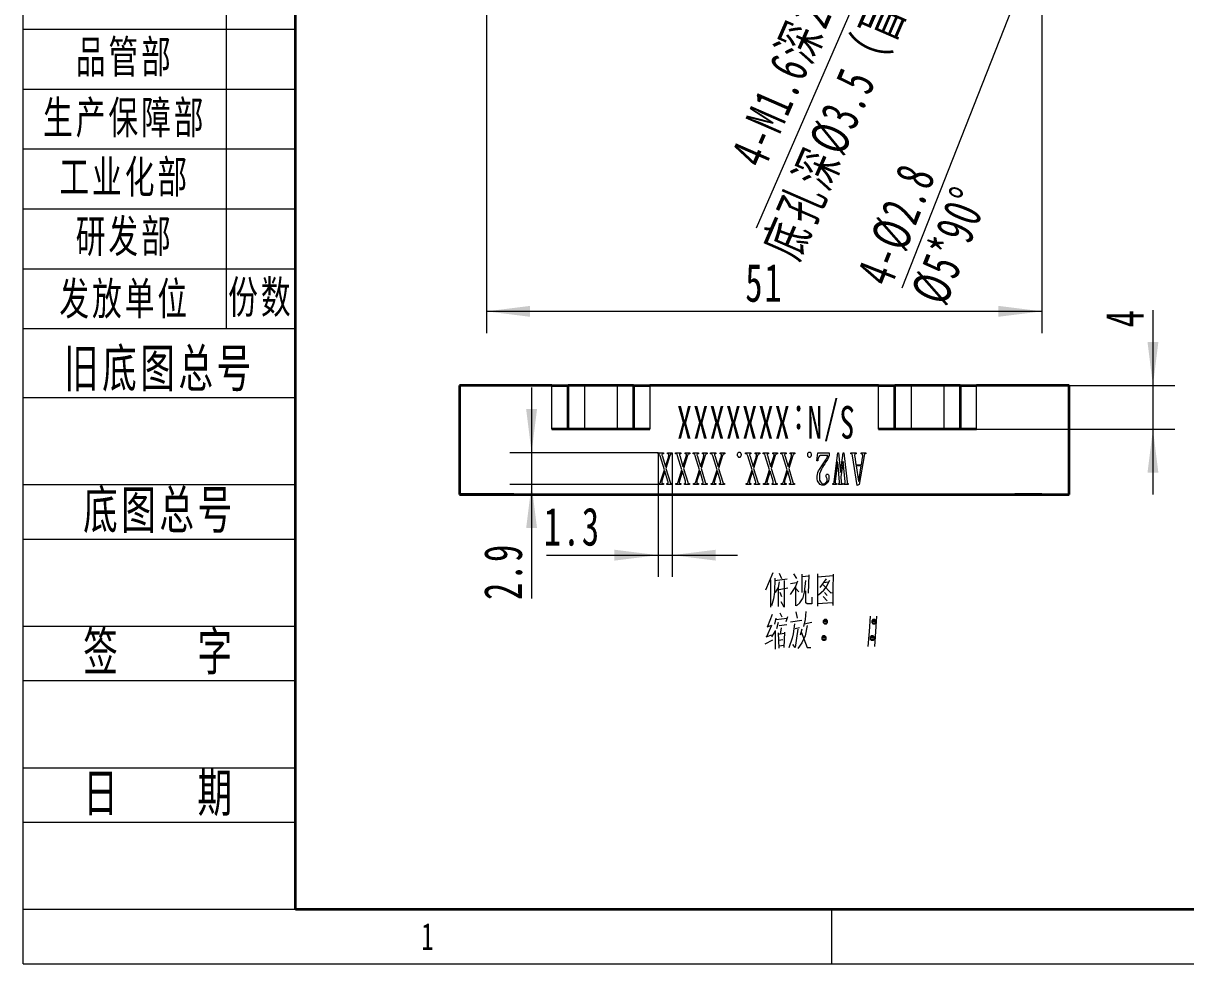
# Model space of a CAD drawing. Header units: millimetres. Extents: x -149 to 251, y -105 to 142.
# Drawn here: x -148.5 to -41.7, y -105 to -18.6 of the extents above; entities that cross this region are included whole.
import ezdxf
from ezdxf.enums import TextEntityAlignment as Align

# ---------------------------------------------------------------- set-up
doc = ezdxf.new("R2010")
doc.units = ezdxf.units.MM
doc.layers.get('0').update_dxf_attribs({"color": 255, "lineweight": 35})
for name, color, linetype, lineweight in [('尺寸线层', 3, 'Continuous', 18), ('文本层', 3, 'Continuous', 18), ('粗实线层', 255, 'Continuous', 35), ('细实线层', 3, 'Continuous', 18)]:
    doc.layers.add(name, color=color, linetype=linetype, lineweight=lineweight)
doc.styles.add('标准', font='', dxfattribs={"width": 0.667})
doc.styles.get('标准').set_extended_font_data('宋体')
doc.dimstyles.new('标准', dxfattribs={"dimtxt": 3.5, "dimasz": 4, "dimexe": 2, "dimexo": 0, "dimgap": 0.85, "dimtad": 1, "dimdec": 1, "dimdsep": 46, "dimtxsty": '标准', "dimblk": '_CAXARROW', "dimcen": 0, "dimdle": 6, "dimclrt": 256, "dimadec": 1, "dimazin": 2, "dimtfac": 0.707107, "dimtmove": 2, "dimatfit": 3, "dimfxl": 0, "dimfrac": 2, "dimtolj": 1, "dimlwd": -1, "dimlwe": -1, "dimarcsym": 0})

# ---------------------------------------------------------------- blocks, each defined once
blk = doc.blocks.new('*X3')
at = {"layer": '尺寸线层', "linetype": 'Continuous'}
for p, q in [((-129.87, 96.29), (-129.87, -46.71)), ((-123.5, -19.21), (-148.5, -19.21)), ((-123.5, -24.71), (-148.5, -24.71)), ((-123.5, -30.21), (-148.5, -30.21)), ((-123.5, -35.71), (-148.5, -35.71)), ((-123.5, -41.21), (-148.5, -41.21)), ((-123.5, -46.71), (-148.5, -46.71))]:
    blk.add_line(p, q, dxfattribs=at)
at = {"layer": '文本层'}
for p, q in [((-148.5, -53), (-123.5, -53)), ((-148.5, -61), (-123.5, -61)), ((-148.5, -66), (-123.5, -66)), ((-148.5, -74), (-123.5, -74)), ((-148.5, -79), (-123.5, -79)), ((-148.5, -87), (-123.5, -87)), ((-148.5, -92), (-123.5, -92)), ((-148.5, -100), (-123.5, -100))]:
    blk.add_line(p, q, dxfattribs=at)
at = {"layer": '粗实线层'}
for q in [(-123.5, 100), (143.5, -100)]:
    blk.add_line((-123.5, -100), q, dxfattribs=at)
at = {"layer": '细实线层'}
for p, q in [((-148.5, -105), (-148.5, 105)), ((-74.25, -105), (-74.25, -100)), ((-148.5, -105), (148.5, -105)), ((-148.5, -105), (-123.5, -105))]:
    blk.add_line(p, q, dxfattribs=at)
at = {"layer": '尺寸线层', "linetype": 'Continuous', "char_height": 3, "attachment_point": 5, "style": '标准'}
for s, insert, width, line_spacing_factor in [('\\T1.1;品管部', (-139.18, -21.87), 18.6315, 1.15057), ('\\T1.1;生产保障部', (-139.18, -27.46), 18.6315, 1.15057), ('\\T1.1;工业化部', (-139.18, -32.9), 18.6315, 1.15057), ('\\T1.1;研发部', (-139.18, -38.35), 18.6315, 1.15057), ('\\T1.1;发放单位', (-139.18, -44.09), 18.6315, 0.853342), ('\\T1.1;份数', (-126.68, -43.94), 6.3685, 1.15057)]:
    blk.add_mtext(s, dxfattribs=dict(at, insert=insert, width=width, line_spacing_factor=line_spacing_factor))
at = {"layer": '尺寸线层', "style": '标准'}
for tag, height, width, p in [('T1', 2.5, 0.667, (-111.38, 102.5)), ('T2', 2.5, 0.667, (-37.12, 102.5)), ('T3', 2.5, 0.667, (37.12, 102.5)), ('T4', 2.5, 0.667, (111.38, 102.5)), ('SQE', 3.5, 0.667, (-126.68, 87.71)), ('试制车间', 3.5, 0.28375, (-126.68, 82.31)), ('涂装车间（装配）', 3.5, 0.147264, (-126.68, 76.8)), ('R1', 2.5, 0.667, (146, 78.75)), ('涂装车间（涂装）', 3.5, 0.147264, (-126.68, 71.39)), ('国际内装车间', 3.5, 0.189302, (-126.68, 65.98)), ('地铁复合车间', 3.5, 0.186278, (-126.68, 60.43)), ('屏蔽门车间', 3.5, 0.225254, (-126.68, 55.15)), ('电器车间', 3.5, 0.292284, (-126.68, 49.57)), ('玻璃钢车间', 3.5, 0.225603, (-126.68, 44.06)), ('城轨内装车间', 3.5, 0.186278, (-126.68, 38.62)), ('不锈钢箱体车间', 3.5, 0.15932, (-126.68, 33.18)), ('门系统总装车间', 3.5, 0.161527, (-126.68, 27.59)), ('R2', 2.5, 0.667, (146, 26.25)), ('座椅厨房车间', 3.5, 0.186516, (-126.68, 22.22)), ('碳钢车间', 3.5, 0.28375, (-126.68, 16.71)), ('铝不锈钢车间', 3.5, 0.186397, (-126.68, 10.78)), ('风挡车间', 3.5, 0.284026, (-126.68, 5.33)), ('风道车间', 3.5, 0.284026, (-126.68, 0.11)), ('动车内装车间', 3.5, 0.186397, (-126.68, -5.41)), ('采购部', 3.5, 0.378308, (-126.68, -10.85)), ('检修服务部', 3.5, 0.223014, (-126.68, -16.01)), ('品管部', 3.5, 0.389426, (-126.68, -21.87)), ('生产保障部', 3.5, 0.223356, (-126.68, -27.46)), ('R3', 2.5, 0.667, (146, -26.25)), ('工业化部', 3.5, 0.281557, (-126.68, -32.9)), ('研发部', 3.5, 0.3788, (-126.68, -38.21)), ('旧底图总号', 3, 0.667, (-136, -57)), ('底图总号', 3, 0.667, (-136, -70)), ('R4', 2.5, 0.667, (146, -78.75)), ('签字', 3, 0.667, (-136, -83)), ('日期', 3, 0.667, (-136, -96)), ('B1', 2.5, 0.667, (-111.38, -102.5)), ('B2', 2.5, 0.667, (-37.12, -102.5)), ('B3', 2.5, 0.667, (37.12, -102.5)), ('B4', 2.5, 0.667, (111.38, -102.5))]:
    blk.add_attdef(tag, text='', height=height, dxfattribs=dict(at, width=width)).set_placement(p, align=Align.MIDDLE_CENTER)
at = {"layer": '尺寸线层', "style": '标准', "width": 0.667}
blk.add_attdef('图号', text='', height=5.05, rotation=180, dxfattribs=at).set_placement((-98.5, 95), align=Align.MIDDLE_CENTER)
at = {"layer": '文本层', "char_height": 3.5, "width": 25, "attachment_point": 5, "style": '标准'}
for s, insert in [('\\T1.1;旧底图总号', (-136, -50.5)), ('\\T1.1;底图总号', (-136, -63.5)), ('\\T1.1;签    字', (-136, -76.5)), ('\\T1.1;日    期', (-136, -89.5))]:
    blk.add_mtext(s, dxfattribs=dict(at, insert=insert))
blk = doc.blocks.new('*X12')
at = {"layer": '尺寸线层', "linetype": 'Continuous'}
for points in [[(-65.63, -1.72), (-64.5, 2.15), (-63.58, 1.75)], [(-66.27, -3.19), (-68.33, -6.65), (-67.41, -7.05)]]:
    blk.add_hatch(color=0, dxfattribs=at).paths.add_polyline_path(points, flags=0)
at = {"layer": '尺寸线层', "color": 0, "linetype": 'Continuous'}
blk.add_line((-81.18, -37.43), (-63.24, 3.78), dxfattribs=at)
at = {"layer": '尺寸线层', "char_height": 3.5, "attachment_point": 5, "rotation": 66.4767, "line_spacing_factor": 1.15057, "style": '标准'}
for s, insert, width in [('\\T1.1;底孔深%%C3.5（盲孔）', (-72.38, -25.15), 59.0888), ('\\T1.1;4-M1.6深2.8', (-78.03, -22.69), 38.8876)]:
    blk.add_mtext(s, dxfattribs=dict(at, insert=insert, width=width))
blk = doc.blocks.new('_CAXARROW')
blk.add_hatch(color=256).paths.add_polyline_path([(0, 0), (-1, 0.125), (-1, -0.125)], flags=0)
blk = doc.blocks.new('*X16')
at = {"layer": '尺寸线层', "linetype": 'Continuous'}
for points in [[(-54.04, -8.03), (-53.04, -4.12), (-52.1, -4.49)], [(-55.87, -12.68), (-57.8, -16.22), (-56.87, -16.58)]]:
    blk.add_hatch(color=0, dxfattribs=at).paths.add_polyline_path(points, flags=0)
at = {"layer": '尺寸线层', "color": 0, "linetype": 'Continuous'}
blk.add_line((-67.79, -42.93), (-51.84, -2.44), dxfattribs=at)
at = {"layer": '尺寸线层', "char_height": 3.5, "attachment_point": 5, "rotation": 68.4974, "line_spacing_factor": 1.15057, "style": '标准'}
for s, insert, width in [('\\T1.1;4-%%C2.8', (-68.29, -37.11), 20.9586), ('\\T1.1;%%C5*90%%D', (-63.38, -39.04), 20.4658)]:
    blk.add_mtext(s, dxfattribs=dict(at, insert=insert, width=width))
blk = doc.blocks.new('*X19')
at = {"layer": '尺寸线层', "linetype": 'Continuous'}
for points in [[(-105.95, -45.09), (-101.95, -45.59), (-101.95, -44.59)], [(-54.95, -45.09), (-58.95, -45.59), (-58.95, -44.59)]]:
    blk.add_hatch(color=0, dxfattribs=at).paths.add_polyline_path(points, flags=0)
at = {"layer": '尺寸线层', "color": 0, "linetype": 'Continuous'}
for p, q in [((-105.95, -10.35), (-105.95, -47.09)), ((-54.95, -10.35), (-54.95, -47.09)), ((-54.95, -45.09), (-105.95, -45.09))]:
    blk.add_line(p, q, dxfattribs=at)
at = {"layer": '尺寸线层', "insert": (-80.45, -42.49), "char_height": 3.5, "width": 7, "attachment_point": 5, "line_spacing_factor": 1.15057, "style": '标准'}
blk.add_mtext('\\T1.1;51', dxfattribs=at)
blk = doc.blocks.new('*X23')
at = {"layer": '尺寸线层', "linetype": 'Continuous'}
for points in [[(-44.76, -51.91), (-44.26, -47.91), (-45.26, -47.91)], [(-44.76, -55.91), (-44.26, -59.91), (-45.26, -59.91)]]:
    blk.add_hatch(color=0, dxfattribs=at).paths.add_polyline_path(points, flags=0)
at = {"layer": '尺寸线层', "color": 0, "linetype": 'Continuous'}
for p, q in [((-44.76, -44.98), (-44.76, -61.91)), ((-52.45, -51.91), (-42.76, -51.91)), ((-60.95, -55.91), (-42.76, -55.91))]:
    blk.add_line(p, q, dxfattribs=at)
at = {"layer": '尺寸线层', "insert": (-47.36, -45.7), "char_height": 3.5, "width": 7, "attachment_point": 5, "rotation": 90, "line_spacing_factor": 1.15057, "style": '标准'}
blk.add_mtext('\\T1.1;4', dxfattribs=at)
blk = doc.blocks.new('*X33')
at = {"layer": '尺寸线层', "linetype": 'Continuous'}
for points in [[(-101.82, -58.07), (-101.32, -54.07), (-102.32, -54.07)], [(-101.82, -61), (-101.32, -65), (-102.32, -65)]]:
    blk.add_hatch(color=0, dxfattribs=at).paths.add_polyline_path(points, flags=0)
at = {"layer": '尺寸线层', "color": 0, "linetype": 'Continuous'}
for p, q in [((-101.82, -52.07), (-101.82, -71.46)), ((-90.21, -58.07), (-103.82, -58.07)), ((-90.17, -61), (-103.82, -61))]:
    blk.add_line(p, q, dxfattribs=at)
at = {"layer": '尺寸线层', "insert": (-104.42, -68.98), "char_height": 3.5, "width": 9.9242, "attachment_point": 5, "rotation": 90, "line_spacing_factor": 1.15057, "style": '标准'}
blk.add_mtext('\\T1.1;2.9', dxfattribs=at)
blk = doc.blocks.new('*X34')
at = {"layer": '尺寸线层', "linetype": 'Continuous'}
for points in [[(-90.21, -67.48), (-94.21, -66.98), (-94.21, -67.98)], [(-88.9, -67.48), (-84.9, -66.98), (-84.9, -67.98)]]:
    blk.add_hatch(color=0, dxfattribs=at).paths.add_polyline_path(points, flags=0)
at = {"layer": '尺寸线层', "color": 0, "linetype": 'Continuous'}
for p, q in [((-90.21, -58.07), (-90.21, -69.48)), ((-88.9, -58.07), (-88.9, -69.48)), ((-100.44, -67.48), (-82.9, -67.48))]:
    blk.add_line(p, q, dxfattribs=at)
at = {"layer": '尺寸线层', "insert": (-98.08, -64.88), "char_height": 3.5, "width": 9.4573, "attachment_point": 5, "line_spacing_factor": 1.15057, "style": '标准'}
blk.add_mtext('\\T1.1;1.3', dxfattribs=at)

msp = doc.modelspace()

# ---------------------------------------------------------------- linework, layer by layer
at = {"color": 7, "lineweight": 35, "ltscale": 0.2125}
for p, q in [((-99.95, -51.91), (-108.45, -51.91)), ((-52.45, -51.91), (-60.95, -51.91))]:
    msp.add_line(p, q, dxfattribs=at)
at = {"color": 7, "lineweight": 35, "ltscale": 0.25}
for p, q in [((-108.45, -51.91), (-108.45, -61.91)), ((-52.45, -61.91), (-52.45, -51.91))]:
    msp.add_line(p, q, dxfattribs=at)
at = {"color": 7, "lineweight": 35, "ltscale": 0.0375}
for p, q in [((-99.95, -51.91), (-98.45, -51.91)), ((-96.95, -51.91), (-98.45, -51.91)), ((-92.45, -51.91), (-93.95, -51.91)), ((-92.45, -51.91), (-90.95, -51.91)), ((-69.95, -51.91), (-68.45, -51.91)), ((-66.95, -51.91), (-68.45, -51.91)), ((-62.45, -51.91), (-63.95, -51.91)), ((-62.45, -51.91), (-60.95, -51.91))]:
    msp.add_line(p, q, dxfattribs=at)
at = {"color": 7, "lineweight": 13, "ltscale": 0.1}
for p, q in [((-99.95, -55.91), (-99.95, -51.91)), ((-96.95, -51.91), (-96.95, -55.91)), ((-93.95, -51.91), (-93.95, -55.91)), ((-90.95, -51.91), (-90.95, -55.91)), ((-69.95, -55.91), (-69.95, -51.91)), ((-66.95, -51.91), (-66.95, -55.91)), ((-63.95, -51.91), (-63.95, -55.91)), ((-60.95, -55.91), (-60.95, -51.91))]:
    msp.add_line(p, q, dxfattribs=at)
at = {"color": 7, "lineweight": 35, "ltscale": 0.1}
for p, q in [((-98.45, -55.91), (-98.45, -51.91)), ((-92.45, -51.91), (-92.45, -55.91)), ((-68.45, -55.91), (-68.45, -51.91)), ((-62.45, -51.91), (-62.45, -55.91))]:
    msp.add_line(p, q, dxfattribs=at)
at = {"color": 7, "lineweight": 35, "ltscale": 0.075}
for p, q in [((-93.95, -51.91), (-96.95, -51.91)), ((-63.95, -51.91), (-66.95, -51.91))]:
    msp.add_line(p, q, dxfattribs=at)
at = {"color": 7, "lineweight": 35}
for p, q in [((-69.95, -51.91), (-90.95, -51.91)), ((-108.45, -61.91), (-52.45, -61.91))]:
    msp.add_line(p, q, dxfattribs=at)
at = {"color": 7, "lineweight": 35, "ltscale": 0.225}
for p, q in [((-90.95, -55.91), (-99.95, -55.91)), ((-60.95, -55.91), (-69.95, -55.91))]:
    msp.add_line(p, q, dxfattribs=at)
at = {"color": 7, "lineweight": 35, "ltscale": 0.0625}
for p, q in [((-105.95, -61.91), (-108.45, -61.91)), ((-103.45, -61.91), (-105.95, -61.91)), ((-54.95, -61.91), (-57.45, -61.91))]:
    msp.add_line(p, q, dxfattribs=at)
at = {"color": 7, "lineweight": 13}
for points in [[(-79.65, -69.09), (-80.35, -70.7)], [(-79.09, -69.12), (-78.88, -69.61)], [(-77.76, -69.19), (-77.48, -69.61)], [(-76.99, -69.23), (-76.99, -70.91)], [(-76.39, -70.98), (-76.32, -69.3)], [(-75.55, -69.19), (-75.55, -70.66), (-75.55, -72.17)], [(-75.55, -69.23), (-75.55, -70.63), (-75.55, -72.03)], [(-74.08, -69.37), (-75.55, -69.51)], [(-74.12, -71.99), (-74.12, -70.63), (-74.08, -69.23)], [(-79.89, -69.75), (-79.89, -70.98), (-79.89, -72.24)], [(-79.47, -69.58), (-79.51, -70.87)], [(-79.47, -69.82), (-78.35, -69.65)], [(-79.19, -70.45), (-79.44, -70.91)], [(-79.09, -69.93), (-79.19, -70.45)], [(-79.19, -70.45), (-79.19, -72.2)], [(-78.63, -69.82), (-78.63, -71.01), (-78.63, -72.24)], [(-77.41, -69.86), (-77.58, -70.35), (-78.07, -71.08)], [(-78.04, -70.07), (-77.48, -70)], [(-77.58, -70.35), (-77.58, -72.13)], [(-76.32, -69.4), (-76.99, -69.47)], [(-76.67, -69.82), (-76.78, -70.87)], [(-74.78, -69.65), (-75.34, -70.45)], [(-75.03, -70.21), (-74.33, -70.94)], [(-74.99, -70), (-74.54, -69.93)], [(-74.99, -70.7), (-74.78, -70.42)], [(-74.78, -70.42), (-74.43, -69.79)], [(-79.61, -71.5), (-79.79, -72.13)], [(-79.51, -70.87), (-79.61, -71.5)], [(-79.09, -70.63), (-78.28, -70.49)], [(-79.02, -70.87), (-78.88, -71.29)], [(-77.58, -70.52), (-77.27, -70.84)], [(-77.2, -71.85), (-76.95, -71.5)], [(-76.78, -70.87), (-76.95, -71.5)], [(-76.64, -71.85), (-76.64, -70.77)], [(-76.08, -71.33), (-76.08, -71.96)], [(-75.48, -71.12), (-74.99, -70.7)], [(-75.03, -71.29), (-74.68, -71.68)], [(-74.92, -70.91), (-74.68, -71.19)], [(-74.33, -70.94), (-74.15, -70.91)], [(-78.63, -72.24), (-78.91, -71.78)], [(-77.48, -72.13), (-77.2, -71.85)], [(-76.5, -71.96), (-76.64, -71.85)], [(-76.08, -71.96), (-76.5, -71.96)], [(-75.55, -71.92), (-74.19, -71.82)], [(-74.12, -72.1), (-74.12, -71.99), (-74.19, -71.82)], [(-79.72, -72.94), (-80.17, -74.02)], [(-79.4, -73.25), (-79.51, -73.81)], [(-79.4, -73.39), (-78.35, -73.25)], [(-79.02, -72.76), (-78.84, -73.15)], [(-78.32, -73.15), (-78.46, -73.6)], [(-78.04, -73.6), (-76.99, -73.46)], [(-77.55, -72.69), (-77.44, -73.25)], [(-76.71, -73.39), (-76.85, -74.02)], [(-76.78, -73.78), (-76.08, -73.64)], [(-76.64, -72.66), (-76.71, -73.39)], [(-75.03, -73.57), (-74.64, -73.57)], [(-74.99, -73.46), (-74.68, -73.46)], [(-70.72, -73.08), (-70.83, -74.48), (-70.93, -75.88)], [(-70.58, -73.57), (-70.2, -73.57)], [(-70.55, -73.46), (-70.23, -73.46)], [(-70.13, -73.08), (-70.23, -74.48), (-70.34, -75.88)], [(-79.79, -73.95), (-80.24, -74.97)], [(-79.79, -73.95), (-80.21, -74.09)], [(-79.47, -74.48), (-79.79, -74.97)], [(-79.44, -74.41), (-79.44, -76.12)], [(-79.16, -73.67), (-79.33, -74.23)], [(-79.16, -74.62), (-79.12, -76.02)], [(-79.16, -74.72), (-78.63, -74.65)], [(-79.09, -73.95), (-78.39, -73.85)], [(-78.91, -74.16), (-78.98, -74.72)], [(-78.6, -74.55), (-78.67, -75.95)], [(-77.69, -73.78), (-77.79, -74.69), (-77.9, -75.11), (-78.21, -75.98)], [(-77.37, -74.27), (-77.48, -75.11), (-77.62, -75.95), (-77.83, -75.67)], [(-77.62, -74.2), (-77.23, -74.13)], [(-76.99, -74.27), (-77.16, -74.83)], [(-77.06, -74.51), (-76.5, -75.95)], [(-76.5, -73.95), (-76.71, -74.9)], [(-74.99, -73.71), (-74.68, -73.71)], [(-70.55, -73.71), (-70.23, -73.71)], [(-80.38, -75.63), (-79.68, -75.25)], [(-80.28, -74.97), (-79.75, -74.79)], [(-79.12, -75.28), (-78.74, -75.21)], [(-78.67, -75.77), (-79.09, -75.84)], [(-76.99, -75.53), (-77.37, -76.05)], [(-76.71, -74.9), (-76.99, -75.53)], [(-75.17, -75.07), (-74.78, -75.07)], [(-75.13, -74.97), (-74.82, -74.97)], [(-75.13, -75.21), (-74.82, -75.21)], [(-70.72, -75.07), (-70.34, -75.07)], [(-70.69, -74.97), (-70.37, -74.97)], [(-70.69, -75.21), (-70.37, -75.21)], [(-76.5, -75.95), (-76.18, -75.95)]]:
    msp.add_lwpolyline(points, dxfattribs=at)
for points in [[(-74.92, -73.78), (-74.75, -73.78), (-74.64, -73.67), (-74.64, -73.5), (-74.75, -73.39), (-74.92, -73.39), (-75.03, -73.5), (-75.03, -73.67)], [(-70.48, -73.78), (-70.3, -73.78), (-70.2, -73.67), (-70.2, -73.5), (-70.3, -73.39), (-70.48, -73.39), (-70.58, -73.5), (-70.58, -73.67)], [(-75.06, -75.28), (-74.89, -75.28), (-74.78, -75.18), (-74.78, -75), (-74.89, -74.9), (-75.06, -74.9), (-75.17, -75), (-75.17, -75.18)], [(-70.62, -75.28), (-70.44, -75.28), (-70.34, -75.18), (-70.34, -75), (-70.44, -74.9), (-70.62, -74.9), (-70.72, -75), (-70.72, -75.18)]]:
    msp.add_lwpolyline(points, close=True, dxfattribs=at)
at = {"layer": '尺寸线层'}
for points in [[(-89.62, -59.65), (-90.02, -58.36), (-90.03, -58.31), (-90.06, -58.26), (-90.09, -58.22), (-90.13, -58.18), (-90.15, -58.17), (-90.18, -58.17), (-90.21, -58.17), (-90.21, -58.07), (-89.72, -58.07), (-89.72, -58.17), (-89.77, -58.17), (-89.79, -58.17), (-89.82, -58.18), (-89.84, -58.22), (-89.85, -58.26), (-89.85, -58.29), (-89.83, -58.33), (-89.53, -59.34), (-89.26, -58.52), (-89.25, -58.47), (-89.24, -58.43), (-89.22, -58.37), (-89.21, -58.32), (-89.21, -58.3), (-89.21, -58.29), (-89.21, -58.26), (-89.21, -58.23), (-89.23, -58.2), (-89.26, -58.18), (-89.29, -58.17), (-89.31, -58.17), (-89.33, -58.17), (-89.33, -58.07), (-88.9, -58.07), (-88.9, -58.17), (-88.94, -58.17), (-88.97, -58.17), (-89, -58.19), (-89.05, -58.22), (-89.08, -58.27), (-89.1, -58.31), (-89.11, -58.34), (-89.48, -59.51), (-89.09, -60.78), (-89.09, -60.8), (-89.07, -60.83), (-89.05, -60.86), (-89.02, -60.89), (-89, -60.9), (-88.98, -60.9), (-88.93, -60.9), (-88.93, -61), (-89.4, -61), (-89.4, -60.9), (-89.37, -60.9), (-89.33, -60.9), (-89.3, -60.89), (-89.29, -60.85), (-89.28, -60.8), (-89.29, -60.74), (-89.3, -60.69), (-89.57, -59.78), (-89.85, -60.66), (-89.86, -60.72), (-89.87, -60.78), (-89.87, -60.84), (-89.85, -60.88), (-89.82, -60.9), (-89.79, -60.9), (-89.72, -60.9), (-89.72, -61), (-90.17, -61), (-90.17, -60.9), (-90.1, -60.9), (-90.09, -60.9), (-90.07, -60.89), (-90.04, -60.86), (-90.01, -60.83), (-89.99, -60.8), (-89.97, -60.76), (-89.62, -59.65)], [(-88.01, -59.65), (-88.41, -58.36), (-88.42, -58.31), (-88.45, -58.26), (-88.48, -58.22), (-88.52, -58.18), (-88.54, -58.17), (-88.57, -58.17), (-88.6, -58.17), (-88.6, -58.07), (-88.11, -58.07), (-88.11, -58.17), (-88.16, -58.17), (-88.18, -58.17), (-88.21, -58.18), (-88.23, -58.22), (-88.24, -58.26), (-88.24, -58.29), (-88.22, -58.33), (-87.92, -59.34), (-87.65, -58.52), (-87.64, -58.47), (-87.63, -58.43), (-87.61, -58.37), (-87.6, -58.32), (-87.6, -58.3), (-87.6, -58.29), (-87.6, -58.26), (-87.6, -58.23), (-87.62, -58.2), (-87.65, -58.18), (-87.68, -58.17), (-87.7, -58.17), (-87.72, -58.17), (-87.72, -58.07), (-87.29, -58.07), (-87.29, -58.17), (-87.33, -58.17), (-87.36, -58.17), (-87.39, -58.19), (-87.44, -58.22), (-87.47, -58.27), (-87.49, -58.31), (-87.5, -58.34), (-87.87, -59.51), (-87.48, -60.78), (-87.48, -60.8), (-87.46, -60.83), (-87.44, -60.86), (-87.41, -60.89), (-87.39, -60.9), (-87.37, -60.9), (-87.32, -60.9), (-87.32, -61), (-87.79, -61), (-87.79, -60.9), (-87.76, -60.9), (-87.72, -60.9), (-87.69, -60.89), (-87.68, -60.85), (-87.67, -60.8), (-87.68, -60.74), (-87.69, -60.69), (-87.96, -59.78), (-88.24, -60.66), (-88.25, -60.72), (-88.26, -60.78), (-88.26, -60.84), (-88.24, -60.88), (-88.21, -60.9), (-88.18, -60.9), (-88.11, -60.9), (-88.11, -61), (-88.56, -61), (-88.56, -60.9), (-88.49, -60.9), (-88.48, -60.9), (-88.46, -60.89), (-88.43, -60.86), (-88.4, -60.83), (-88.38, -60.8), (-88.36, -60.76), (-88.01, -59.65)], [(-86.4, -59.65), (-86.8, -58.36), (-86.81, -58.31), (-86.84, -58.26), (-86.87, -58.22), (-86.91, -58.18), (-86.93, -58.17), (-86.96, -58.17), (-86.99, -58.17), (-86.99, -58.07), (-86.5, -58.07), (-86.5, -58.17), (-86.55, -58.17), (-86.57, -58.17), (-86.6, -58.18), (-86.62, -58.22), (-86.63, -58.26), (-86.63, -58.29), (-86.61, -58.33), (-86.31, -59.34), (-86.04, -58.52), (-86.03, -58.47), (-86.02, -58.43), (-86, -58.37), (-85.99, -58.32), (-85.99, -58.3), (-85.99, -58.29), (-85.99, -58.26), (-85.99, -58.23), (-86.01, -58.2), (-86.04, -58.18), (-86.07, -58.17), (-86.09, -58.17), (-86.11, -58.17), (-86.11, -58.07), (-85.68, -58.07), (-85.68, -58.17), (-85.72, -58.17), (-85.75, -58.17), (-85.78, -58.19), (-85.83, -58.22), (-85.86, -58.27), (-85.88, -58.31), (-85.89, -58.34), (-86.26, -59.51), (-85.87, -60.78), (-85.87, -60.8), (-85.85, -60.83), (-85.83, -60.86), (-85.8, -60.89), (-85.78, -60.9), (-85.76, -60.9), (-85.71, -60.9), (-85.71, -61), (-86.18, -61), (-86.18, -60.9), (-86.15, -60.9), (-86.11, -60.9), (-86.08, -60.89), (-86.07, -60.85), (-86.06, -60.8), (-86.07, -60.74), (-86.08, -60.69), (-86.35, -59.78), (-86.63, -60.66), (-86.64, -60.72), (-86.65, -60.78), (-86.65, -60.84), (-86.63, -60.88), (-86.6, -60.9), (-86.57, -60.9), (-86.5, -60.9), (-86.5, -61), (-86.95, -61), (-86.95, -60.9), (-86.88, -60.9), (-86.87, -60.9), (-86.85, -60.89), (-86.82, -60.86), (-86.79, -60.83), (-86.77, -60.8), (-86.75, -60.76), (-86.4, -59.65)], [(-84.79, -59.65), (-85.19, -58.36), (-85.2, -58.31), (-85.23, -58.26), (-85.26, -58.22), (-85.3, -58.18), (-85.32, -58.17), (-85.35, -58.17), (-85.38, -58.17), (-85.38, -58.07), (-84.89, -58.07), (-84.89, -58.17), (-84.94, -58.17), (-84.96, -58.17), (-84.99, -58.18), (-85.01, -58.22), (-85.02, -58.26), (-85.02, -58.29), (-85, -58.33), (-84.7, -59.34), (-84.43, -58.52), (-84.42, -58.47), (-84.41, -58.43), (-84.39, -58.37), (-84.38, -58.32), (-84.38, -58.3), (-84.38, -58.29), (-84.38, -58.26), (-84.38, -58.23), (-84.4, -58.2), (-84.43, -58.18), (-84.46, -58.17), (-84.48, -58.17), (-84.5, -58.17), (-84.5, -58.07), (-84.07, -58.07), (-84.07, -58.17), (-84.11, -58.17), (-84.14, -58.17), (-84.17, -58.19), (-84.22, -58.22), (-84.25, -58.27), (-84.27, -58.31), (-84.28, -58.34), (-84.65, -59.51), (-84.26, -60.78), (-84.26, -60.8), (-84.24, -60.83), (-84.22, -60.86), (-84.19, -60.89), (-84.17, -60.9), (-84.15, -60.9), (-84.1, -60.9), (-84.1, -61), (-84.57, -61), (-84.57, -60.9), (-84.54, -60.9), (-84.5, -60.9), (-84.47, -60.89), (-84.46, -60.85), (-84.45, -60.8), (-84.46, -60.74), (-84.47, -60.69), (-84.74, -59.78), (-85.02, -60.66), (-85.03, -60.72), (-85.04, -60.78), (-85.04, -60.84), (-85.02, -60.88), (-84.99, -60.9), (-84.96, -60.9), (-84.89, -60.9), (-84.89, -61), (-85.34, -61), (-85.34, -60.9), (-85.27, -60.9), (-85.26, -60.9), (-85.24, -60.89), (-85.21, -60.86), (-85.18, -60.83), (-85.16, -60.8), (-85.14, -60.76), (-84.79, -59.65)], [(-82.9, -58.26), (-82.9, -58.21), (-82.9, -58.16), (-82.88, -58.12), (-82.86, -58.09), (-82.83, -58.05), (-82.81, -58.03), (-82.78, -58.02), (-82.74, -58.02), (-82.71, -58.02), (-82.68, -58.03), (-82.65, -58.05), (-82.63, -58.09), (-82.61, -58.12), (-82.59, -58.16), (-82.58, -58.21), (-82.58, -58.26), (-82.58, -58.31), (-82.59, -58.36), (-82.61, -58.4), (-82.63, -58.43), (-82.65, -58.46), (-82.68, -58.49), (-82.71, -58.5), (-82.74, -58.5), (-82.78, -58.5), (-82.81, -58.49), (-82.83, -58.46), (-82.86, -58.43), (-82.88, -58.4), (-82.9, -58.36), (-82.9, -58.31), (-82.9, -58.26)], [(-81.57, -59.65), (-81.97, -58.36), (-81.98, -58.31), (-82.01, -58.26), (-82.04, -58.22), (-82.08, -58.18), (-82.1, -58.17), (-82.13, -58.17), (-82.16, -58.17), (-82.16, -58.07), (-81.67, -58.07), (-81.67, -58.17), (-81.72, -58.17), (-81.74, -58.17), (-81.77, -58.18), (-81.79, -58.22), (-81.8, -58.26), (-81.8, -58.29), (-81.78, -58.33), (-81.48, -59.34), (-81.21, -58.52), (-81.2, -58.47), (-81.19, -58.43), (-81.17, -58.37), (-81.16, -58.32), (-81.16, -58.3), (-81.16, -58.29), (-81.16, -58.26), (-81.16, -58.23), (-81.18, -58.2), (-81.21, -58.18), (-81.24, -58.17), (-81.26, -58.17), (-81.28, -58.17), (-81.28, -58.07), (-80.85, -58.07), (-80.85, -58.17), (-80.89, -58.17), (-80.92, -58.17), (-80.95, -58.19), (-81, -58.22), (-81.03, -58.27), (-81.05, -58.31), (-81.06, -58.34), (-81.43, -59.51), (-81.04, -60.78), (-81.04, -60.8), (-81.02, -60.83), (-81, -60.86), (-80.97, -60.89), (-80.95, -60.9), (-80.93, -60.9), (-80.88, -60.9), (-80.88, -61), (-81.35, -61), (-81.35, -60.9), (-81.32, -60.9), (-81.28, -60.9), (-81.25, -60.89), (-81.24, -60.85), (-81.23, -60.8), (-81.24, -60.74), (-81.25, -60.69), (-81.52, -59.78), (-81.8, -60.66), (-81.81, -60.72), (-81.82, -60.78), (-81.82, -60.84), (-81.8, -60.88), (-81.77, -60.9), (-81.74, -60.9), (-81.67, -60.9), (-81.67, -61), (-82.12, -61), (-82.12, -60.9), (-82.05, -60.9), (-82.04, -60.9), (-82.02, -60.89), (-81.99, -60.86), (-81.96, -60.83), (-81.94, -60.8), (-81.92, -60.76), (-81.57, -59.65)], [(-79.96, -59.65), (-80.36, -58.36), (-80.37, -58.31), (-80.4, -58.26), (-80.43, -58.22), (-80.47, -58.18), (-80.49, -58.17), (-80.52, -58.17), (-80.55, -58.17), (-80.55, -58.07), (-80.06, -58.07), (-80.06, -58.17), (-80.11, -58.17), (-80.13, -58.17), (-80.16, -58.18), (-80.18, -58.22), (-80.19, -58.26), (-80.19, -58.29), (-80.17, -58.33), (-79.87, -59.34), (-79.6, -58.52), (-79.59, -58.47), (-79.58, -58.43), (-79.56, -58.37), (-79.55, -58.32), (-79.55, -58.3), (-79.55, -58.29), (-79.55, -58.26), (-79.55, -58.23), (-79.57, -58.2), (-79.6, -58.18), (-79.63, -58.17), (-79.65, -58.17), (-79.67, -58.17), (-79.67, -58.07), (-79.24, -58.07), (-79.24, -58.17), (-79.28, -58.17), (-79.31, -58.17), (-79.34, -58.19), (-79.39, -58.22), (-79.42, -58.27), (-79.44, -58.31), (-79.45, -58.34), (-79.82, -59.51), (-79.43, -60.78), (-79.43, -60.8), (-79.41, -60.83), (-79.39, -60.86), (-79.36, -60.89), (-79.34, -60.9), (-79.32, -60.9), (-79.27, -60.9), (-79.27, -61), (-79.74, -61), (-79.74, -60.9), (-79.71, -60.9), (-79.67, -60.9), (-79.64, -60.89), (-79.63, -60.85), (-79.62, -60.8), (-79.63, -60.74), (-79.64, -60.69), (-79.91, -59.78), (-80.19, -60.66), (-80.2, -60.72), (-80.21, -60.78), (-80.21, -60.84), (-80.19, -60.88), (-80.16, -60.9), (-80.13, -60.9), (-80.06, -60.9), (-80.06, -61), (-80.51, -61), (-80.51, -60.9), (-80.44, -60.9), (-80.43, -60.9), (-80.41, -60.89), (-80.38, -60.86), (-80.35, -60.83), (-80.33, -60.8), (-80.31, -60.76), (-79.96, -59.65)], [(-78.35, -59.65), (-78.75, -58.36), (-78.76, -58.31), (-78.79, -58.26), (-78.82, -58.22), (-78.86, -58.18), (-78.88, -58.17), (-78.91, -58.17), (-78.94, -58.17), (-78.94, -58.07), (-78.45, -58.07), (-78.45, -58.17), (-78.5, -58.17), (-78.52, -58.17), (-78.55, -58.18), (-78.57, -58.22), (-78.58, -58.26), (-78.58, -58.29), (-78.56, -58.33), (-78.26, -59.34), (-77.99, -58.52), (-77.98, -58.47), (-77.97, -58.43), (-77.95, -58.37), (-77.94, -58.32), (-77.94, -58.3), (-77.94, -58.29), (-77.94, -58.26), (-77.94, -58.23), (-77.96, -58.2), (-77.99, -58.18), (-78.02, -58.17), (-78.04, -58.17), (-78.06, -58.17), (-78.06, -58.07), (-77.63, -58.07), (-77.63, -58.17), (-77.67, -58.17), (-77.7, -58.17), (-77.73, -58.19), (-77.78, -58.22), (-77.81, -58.27), (-77.83, -58.31), (-77.84, -58.34), (-78.21, -59.51), (-77.82, -60.78), (-77.82, -60.8), (-77.8, -60.83), (-77.78, -60.86), (-77.75, -60.89), (-77.73, -60.9), (-77.71, -60.9), (-77.66, -60.9), (-77.66, -61), (-78.13, -61), (-78.13, -60.9), (-78.1, -60.9), (-78.06, -60.9), (-78.03, -60.89), (-78.02, -60.85), (-78.01, -60.8), (-78.02, -60.74), (-78.03, -60.69), (-78.3, -59.78), (-78.58, -60.66), (-78.59, -60.72), (-78.6, -60.78), (-78.6, -60.84), (-78.58, -60.88), (-78.55, -60.9), (-78.52, -60.9), (-78.45, -60.9), (-78.45, -61), (-78.9, -61), (-78.9, -60.9), (-78.83, -60.9), (-78.82, -60.9), (-78.8, -60.89), (-78.77, -60.86), (-78.74, -60.83), (-78.72, -60.8), (-78.7, -60.76), (-78.35, -59.65)], [(-76.46, -58.26), (-76.46, -58.21), (-76.46, -58.16), (-76.44, -58.12), (-76.42, -58.09), (-76.39, -58.05), (-76.37, -58.03), (-76.34, -58.02), (-76.3, -58.02), (-76.27, -58.02), (-76.24, -58.03), (-76.21, -58.05), (-76.19, -58.09), (-76.17, -58.12), (-76.15, -58.16), (-76.14, -58.21), (-76.14, -58.26), (-76.14, -58.31), (-76.15, -58.36), (-76.17, -58.4), (-76.19, -58.43), (-76.21, -58.46), (-76.24, -58.49), (-76.27, -58.5), (-76.3, -58.5), (-76.34, -58.5), (-76.37, -58.49), (-76.39, -58.46), (-76.42, -58.43), (-76.44, -58.4), (-76.46, -58.36), (-76.46, -58.31), (-76.46, -58.26)], [(-75.39, -60.28), (-75.39, -60.44), (-75.37, -60.59), (-75.3, -60.75), (-75.21, -60.87), (-75.12, -60.92), (-75.02, -60.92), (-74.96, -60.92), (-74.88, -60.89), (-74.79, -60.8), (-74.72, -60.7), (-74.69, -60.61), (-74.69, -60.52), (-74.69, -60.47), (-74.7, -60.41), (-74.73, -60.35), (-74.76, -60.29), (-74.77, -60.25), (-74.77, -60.21), (-74.77, -60.17), (-74.77, -60.13), (-74.74, -60.08), (-74.72, -60.05), (-74.69, -60.04), (-74.66, -60.04), (-74.62, -60.04), (-74.59, -60.06), (-74.55, -60.1), (-74.52, -60.16), (-74.51, -60.23), (-74.51, -60.3), (-74.51, -60.48), (-74.55, -60.66), (-74.68, -60.85), (-74.83, -60.99), (-74.95, -61.04), (-75.05, -61.04), (-75.18, -61.04), (-75.32, -60.98), (-75.45, -60.83), (-75.55, -60.64), (-75.58, -60.47), (-75.58, -60.32), (-75.58, -60.21), (-75.57, -60.08), (-75.52, -59.9), (-75.46, -59.73), (-75.39, -59.6), (-75.32, -59.51), (-75.16, -59.27), (-74.99, -59.01), (-74.81, -58.73), (-74.68, -58.49), (-74.62, -58.38), (-74.6, -58.33), (-75.28, -58.33), (-75.33, -58.33), (-75.38, -58.36), (-75.45, -58.45), (-75.5, -58.57), (-75.53, -58.69), (-75.54, -58.81), (-75.61, -58.81), (-75.54, -58.07), (-74.48, -58.07), (-74.48, -58.29), (-74.5, -58.37), (-74.56, -58.49), (-74.66, -58.69), (-74.79, -58.91), (-74.9, -59.09), (-75.01, -59.25), (-75.11, -59.4), (-75.21, -59.57), (-75.3, -59.8), (-75.37, -60.02), (-75.39, -60.17), (-75.39, -60.28)], [(-74.16, -61), (-74.16, -60.9), (-74.11, -60.9), (-74.1, -60.9), (-74.08, -60.89), (-74.06, -60.86), (-74.04, -60.83), (-74.03, -60.79), (-74.02, -60.74), (-73.71, -58.07), (-73.64, -58.07), (-73.46, -59.89), (-73.44, -59.89), (-73.2, -58.07), (-73.13, -58.07), (-72.85, -60.76), (-72.85, -60.8), (-72.85, -60.83), (-72.84, -60.86), (-72.82, -60.89), (-72.8, -60.9), (-72.79, -60.9), (-72.74, -60.9), (-72.74, -61), (-73.14, -61), (-73.14, -60.9), (-73.11, -60.9), (-73.08, -60.9), (-73.06, -60.89), (-73.04, -60.86), (-73.02, -60.83), (-73.01, -60.8), (-73.01, -60.76), (-73.2, -58.88), (-73.22, -58.88), (-73.41, -60.3), (-73.38, -60.76), (-73.38, -60.8), (-73.37, -60.83), (-73.35, -60.86), (-73.33, -60.89), (-73.31, -60.9), (-73.3, -60.9), (-73.27, -60.9), (-73.27, -61), (-73.65, -61), (-73.65, -60.9), (-73.62, -60.9), (-73.6, -60.9), (-73.58, -60.89), (-73.56, -60.86), (-73.54, -60.83), (-73.54, -60.8), (-73.54, -60.76), (-73.71, -58.93), (-73.73, -58.93), (-73.94, -60.73), (-73.95, -60.77), (-73.94, -60.81), (-73.92, -60.86), (-73.9, -60.89), (-73.87, -60.9), (-73.85, -60.9), (-73.81, -60.9), (-73.81, -61), (-74.16, -61)], [(-72.03, -59.17), (-71.52, -59.17), (-71.42, -58.52), (-71.4, -58.44), (-71.4, -58.36), (-71.42, -58.27), (-71.44, -58.2), (-71.48, -58.17), (-71.52, -58.17), (-71.55, -58.17), (-71.55, -58.07), (-71.13, -58.07), (-71.13, -58.17), (-71.16, -58.17), (-71.19, -58.17), (-71.21, -58.18), (-71.24, -58.22), (-71.27, -58.26), (-71.28, -58.31), (-71.29, -58.36), (-71.74, -60.98), (-71.91, -61.07), (-72.34, -58.36), (-72.35, -58.31), (-72.37, -58.26), (-72.4, -58.22), (-72.43, -58.18), (-72.46, -58.17), (-72.48, -58.17), (-72.51, -58.17), (-72.51, -58.07), (-72.02, -58.07), (-72.02, -58.17), (-72.07, -58.17), (-72.1, -58.17), (-72.13, -58.19), (-72.15, -58.23), (-72.16, -58.29), (-72.16, -58.35), (-72.15, -58.41), (-72.03, -59.17)], [(-71.79, -60.69), (-71.78, -60.69), (-71.54, -59.27), (-72.02, -59.27), (-71.79, -60.69)]]:
    msp.add_lwpolyline(points, dxfattribs=at)

# ---------------------------------------------------------------- block references
ref = msp.add_blockref('*X3', (0, 0))
ref.add_attrib('B1', '1', dxfattribs={"layer": '尺寸线层', "height": 2.5, "style": '标准', "width": 0.667}).set_placement((-111.38, -102.5), align=Align.MIDDLE_CENTER)

# ---------------------------------------------------------------- texts
at = {"layer": '尺寸线层', "insert": (-72.13, -56.78), "char_height": 3, "width": 34.7374, "attachment_point": 1, "rotation": 180, "line_spacing_factor": 1.15057, "style": '标准'}
msp.add_mtext('\\T1.1;{\\ffangsong|b0|i0|c134|p2;S/N:XXXXXXX}', dxfattribs=at)

# ---------------------------------------------------------------- dimensions: what is measured, and where the dimension line sits
at = {"layer": '尺寸线层'}
dim = msp.add_diameter_dim_2p(p1=(-65.63, -1.72), p2=(-66.27, -3.19), dimstyle='标准', override={"dimpost": '4-M<>深2.8\\X底孔深%%C3.5（盲孔）', "dimsah": 1, "dimtfac": 1, "dimtmove": 0, "dimatfit": 1, "dimtfill": 1, "dimtzin": 8}, dxfattribs=at)
dim.commit()
dim.dimension.update_dxf_attribs({"geometry": '*X12', "text_midpoint": (-75.28, -23.89), "dimtype": 163})
dim = msp.add_diameter_dim_2p(p1=(-54.04, -8.03), p2=(-55.87, -12.68), text='4-%%C2.8', dimstyle='标准', override={"dimsah": 1, "dimtfac": 1, "dimtmove": 0, "dimatfit": 1, "dimtfill": 1, "dimtzin": 8}, dxfattribs=at)
dim.commit()
dim.dimension.update_dxf_attribs({"geometry": '*X16', "text_midpoint": (-65.87, -38.06), "dimtype": 163})
dim = msp.add_linear_dim(base=(-105.95, -45.09), p1=(-54.95, -10.35), p2=(-105.95, -10.35), dimstyle='标准', override={"dimsah": 1, "dimtfill": 1, "dimtzin": 8}, dxfattribs=at)
dim.commit()
dim.dimension.update_dxf_attribs({"geometry": '*X19', "text_midpoint": (-80.45, -45.09)})
for base, p1, p2, picture, middle in [((-44.76, -55.91), (-52.45, -51.91), (-60.95, -55.91), '*X23', (-44.76, -45.7)), ((-101.82, -61), (-90.21, -58.07), (-90.17, -61), '*X33', (-101.82, -68.98))]:
    dim = msp.add_linear_dim(base=base, p1=p1, p2=p2, angle=90, dimstyle='标准', override={"dimsah": 1, "dimtfill": 1, "dimtzin": 8}, dxfattribs=at)
    dim.commit()
    dim.dimension.update_dxf_attribs({"geometry": picture, "text_midpoint": middle, "dimtype": 160})
dim = msp.add_linear_dim(base=(-88.9, -67.48), p1=(-90.21, -58.07), p2=(-88.9, -58.07), dimstyle='标准', override={"dimsah": 1, "dimtfill": 1, "dimtzin": 8}, dxfattribs=at)
dim.commit()
dim.dimension.update_dxf_attribs({"geometry": '*X34', "text_midpoint": (-98.08, -67.48), "dimtype": 160})

doc.saveas('drawing.dxf')
